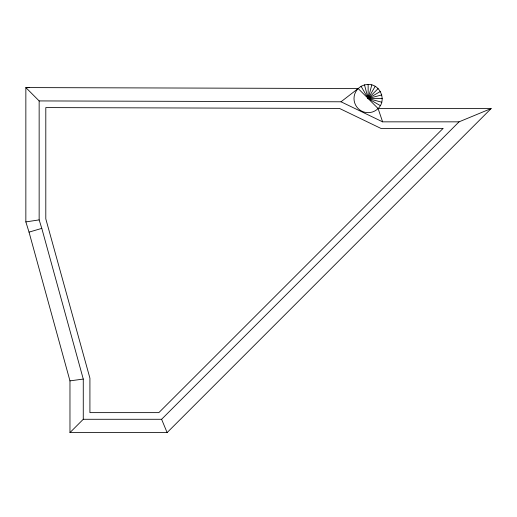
<?xml version="1.0" encoding="UTF-8"?>
<svg xmlns="http://www.w3.org/2000/svg" width="517" height="517" viewBox="0 0 517 517"><rect width="100%" height="100%" fill="white"/><g stroke="black" fill="none" stroke-linecap="round" stroke-linejoin="round"><path stroke-width="0.78" d="M368.13 98.269L368.13 98.818L368.149 84.42C380.221 83.954 386.987 100.356 378.101 108.544A14.127 14.127 0 0 1 358.126 108.518A14.127 14.127 0 0 1 358.152 88.543L361.086 86.3L364.491 84.891L368.149 84.42M368.201 98.275L371.807 84.904M368.266 98.308L375.213 86.32M29.172 87.593L25.85 87.586L25.85 221.909L29.03 232.12L69.969 380.867L69.969 432.58L83.269 419.281L161.608 419.281L459.044 121.844L491.15 108.544L378.101 108.544L368.324 98.741L380.35 105.623M69.969 432.58L167.114 432.58L491.15 108.544M368.324 98.346L378.134 88.569M358.152 88.543L25.85 87.586L39.15 100.925L341.013 101.791L358.152 88.543L367.994 98.308L361.086 86.3M368.369 98.404L380.37 91.496M29.03 232.12L41.793 228.378L39.15 219.893L39.15 100.925M368.395 98.476L381.779 94.908M25.85 221.909L39.15 219.893M69.969 380.867L83.269 379.071L83.269 419.281M341.013 101.791L382.606 121.844L459.044 121.844M368.401 98.547L382.257 98.566M368.395 98.618L381.766 102.217M161.608 419.281L167.114 432.58M378.101 108.544L382.606 121.844M41.793 228.378L83.269 379.071M364.491 84.891L368.059 98.275M442.985 128.494L158.848 412.631L89.919 412.631L89.919 378.173L45.8 218.878L45.8 107.594L339.488 108.434L381.087 128.494L442.985 128.494"/></g></svg>
